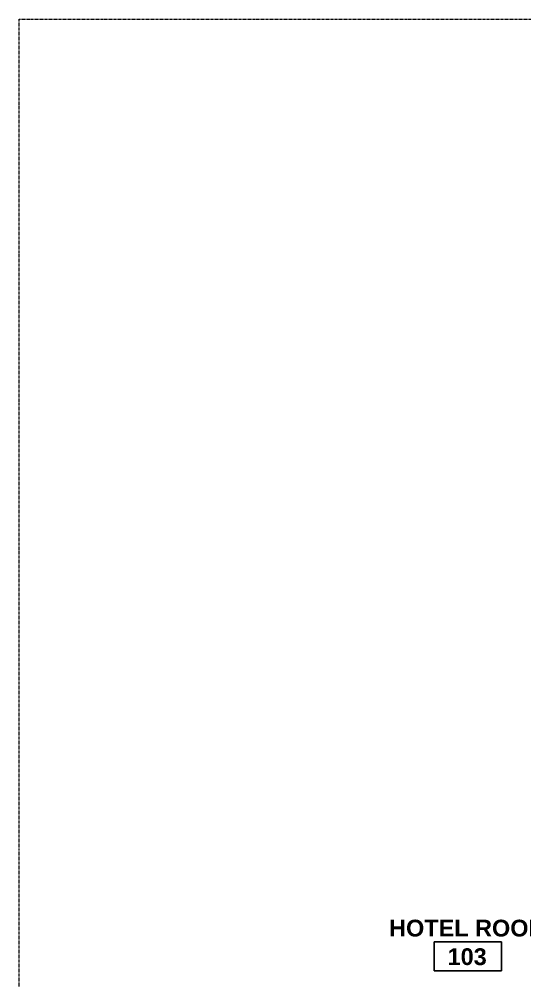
# Model space of a CAD drawing. Header units: inches. Extents: x -1287 to 1590, y -3558 to 989.
# Drawn here: x -1179.7 to -1044.2, y 723 to 980.7 of the extents above; entities that cross this region are included whole.
import ezdxf

# ---------------------------------------------------------------- set-up
doc = ezdxf.new("R2010")
doc.units = ezdxf.units.IN
doc.header["$MEASUREMENT"] = 0
doc.linetypes.add('Dash_2_', pattern=[0.25, 0.125, -0.125])
doc.layers.add('A-AREA-IDEN', color=2, linetype='Continuous', lineweight=9)
doc.layers.add('G-ANNO-SYMB', color=111, linetype='Continuous', lineweight=9)
doc.styles.add('Swis721 Lt BT_B', font='', dxfattribs={"height": 4.5})
doc.styles.get('Swis721 Lt BT_B').set_extended_font_data('Swis721 Lt BT', bold=True)

# ---------------------------------------------------------------- blocks, each defined once
blk = doc.blocks.new('Room Tag - Room Name and Number-3379422-1st Floor Construction')
at = {"layer": 'A-AREA-IDEN'}
for p, q in [((-0.1881, -0.1636), (-0.1881, -0.0018)), ((-0.1881, -0.0018), (0.1869, -0.0018)), ((0.1869, -0.0018), (-0.1881, -0.0018)), ((-0.1881, -0.0018), (-0.1881, -0.1636)), ((0.1869, -0.0018), (0.1869, -0.1636)), ((0.1869, -0.1636), (0.1869, -0.0018)), ((0.1869, -0.1636), (-0.1881, -0.1636)), ((-0.1881, -0.1636), (0.1869, -0.1636))]:
    blk.add_line(p, q, dxfattribs=at)

msp = doc.modelspace()

# ---------------------------------------------------------------- linework, layer by layer
at = {"layer": 'G-ANNO-SYMB', "linetype": 'Dash_2_'}
for p, q in [((-1179.72, 980.7), (50.74, 980.7)), ((-1179.72, -194.11), (-1179.72, 980.7))]:
    msp.add_line(p, q, dxfattribs=at)

# ---------------------------------------------------------------- block references
at = {"layer": 'A-AREA-IDEN', "xscale": 47.99999999999997, "yscale": 47.99999999999997, "zscale": 47.99999999999997}
msp.add_blockref('Room Tag - Room Name and Number-3379422-1st Floor Construction', (-1059.43, 733.53), dxfattribs=at)

# ---------------------------------------------------------------- texts
at = {"layer": 'A-AREA-IDEN', "char_height": 4.5, "attachment_point": 1, "style": 'Swis721 Lt BT_B'}
for s, insert, width in [('HOTEL ROOM', (-1080.55, 739.39), 51.0555), ('103', (-1064.87, 731.73), 12.726)]:
    msp.add_mtext(s, dxfattribs=dict(at, insert=insert, width=width))

doc.saveas('drawing.dxf')
